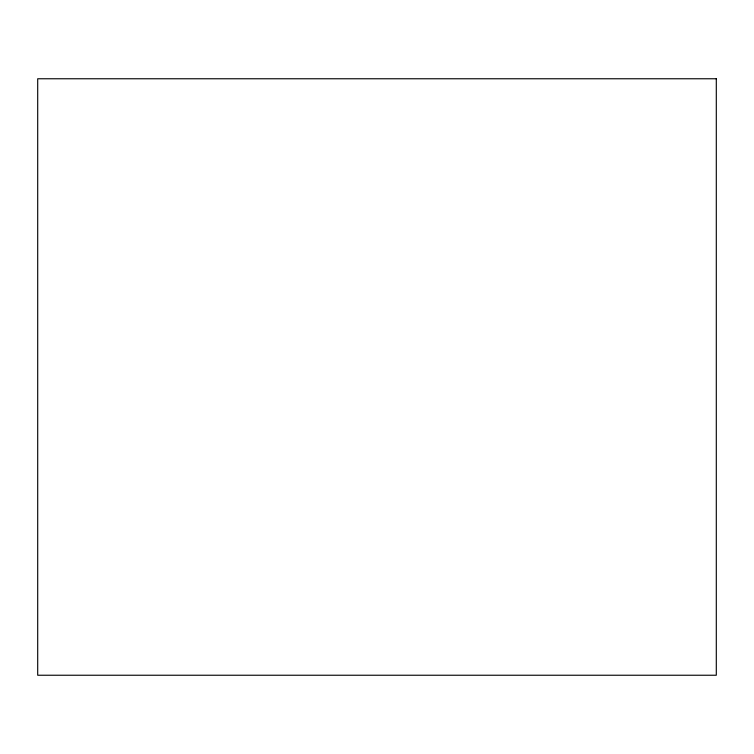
<?xml version="1.0" encoding="UTF-8"?>
<svg xmlns="http://www.w3.org/2000/svg" width="754" height="754" viewBox="0 0 754 754"><rect width="100%" height="100%" fill="white"/><g stroke="black" fill="none" stroke-linecap="round" stroke-linejoin="round"><path stroke-width="1.13" d="M716.3 78.765L37.7 78.765L37.7 675.235L716.3 675.235L716.3 78.765"/></g></svg>
